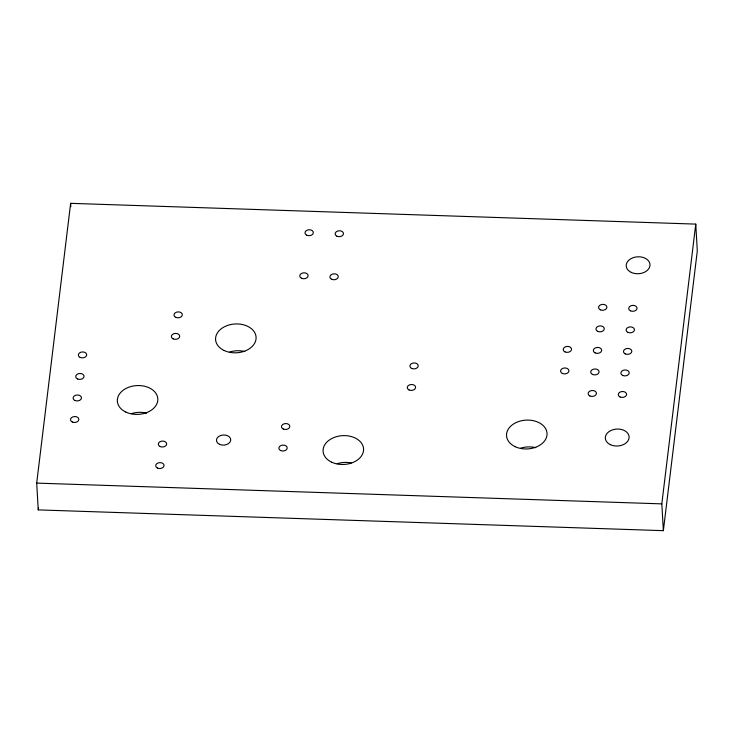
<?xml version="1.0" encoding="UTF-8"?>
<svg xmlns="http://www.w3.org/2000/svg" width="734" height="734" viewBox="0 0 734 734"><rect width="100%" height="100%" fill="white"/><g stroke="black" fill="none" stroke-linecap="round" stroke-linejoin="round"><path stroke-width="1.1" d="M36.7 483.11L70.638 203.336L695.759 224.109L697.3 250.89L663.362 530.664L38.241 509.891L36.7 483.11L661.82 503.873L663.362 530.664M38.241 509.891L38.517 507.616M661.82 503.873L695.759 224.109M70.638 203.336L70.831 206.685M520.69 448.162A20.286 14.423 -3.3 0 1 535.811 447.685M229.733 352.017A20.286 14.423 -3.3 0 1 244.853 351.54M337.236 463.686A20.286 14.423 -3.3 0 1 351.219 462.952M131.469 413.609A20.286 14.423 -3.3 0 1 146.598 413.132M610.385 444.676A11.918 8.478 -3.3 0 0 629.075 437.923A11.918 8.478 -3.3 0 0 612.165 429.986A11.918 8.478 -3.3 0 0 610.385 444.676M631.277 272.406A11.918 8.478 -3.3 0 0 649.966 265.653A11.918 8.478 -3.3 0 0 633.057 257.726A11.918 8.478 -3.3 0 0 631.277 272.406M630.488 310.831A4.175 2.964 -3.3 0 0 637.029 308.464A4.175 2.964 -3.3 0 0 631.112 305.693A4.175 2.964 -3.3 0 0 630.488 310.831M173.16 338.879A4.175 2.964 -3.3 0 0 179.702 336.511A4.175 2.964 -3.3 0 0 173.784 333.741A4.175 2.964 -3.3 0 0 173.16 338.879M175.775 317.345A4.175 2.964 -3.3 0 0 182.316 314.978A4.175 2.964 -3.3 0 0 176.389 312.207A4.175 2.964 -3.3 0 0 175.775 317.345M306.784 235.219A4.175 2.964 -3.3 0 0 313.326 232.852A4.175 2.964 -3.3 0 0 307.408 230.072A4.175 2.964 -3.3 0 0 306.784 235.219M336.924 236.22A4.175 2.964 -3.3 0 0 343.466 233.852A4.175 2.964 -3.3 0 0 337.548 231.082A4.175 2.964 -3.3 0 0 336.924 236.22M72.29 422.004A4.175 2.964 -3.3 0 0 78.832 419.646A4.175 2.964 -3.3 0 0 72.914 416.866A4.175 2.964 -3.3 0 0 72.29 422.004M80.125 357.403A4.175 2.964 -3.3 0 0 86.667 355.045A4.175 2.964 -3.3 0 0 80.749 352.265A4.175 2.964 -3.3 0 0 80.125 357.403M77.51 378.937A4.175 2.964 -3.3 0 0 84.052 376.579A4.175 2.964 -3.3 0 0 78.134 373.799A4.175 2.964 -3.3 0 0 77.51 378.937M595.127 352.898A4.175 2.964 -3.3 0 0 601.669 350.531A4.175 2.964 -3.3 0 0 595.751 347.76A4.175 2.964 -3.3 0 0 595.127 352.898M625.267 353.898A4.175 2.964 -3.3 0 0 631.809 351.531A4.175 2.964 -3.3 0 0 625.891 348.76A4.175 2.964 -3.3 0 0 625.267 353.898M592.512 374.432A4.175 2.964 -3.3 0 0 599.054 372.065A4.175 2.964 -3.3 0 0 593.136 369.294A4.175 2.964 -3.3 0 0 592.512 374.432M600.348 309.831A4.175 2.964 -3.3 0 0 606.89 307.463A4.175 2.964 -3.3 0 0 600.972 304.693A4.175 2.964 -3.3 0 0 600.348 309.831M219.494 444.336A7.156 5.083 -3.3 0 0 230.715 440.281A7.156 5.083 -3.3 0 0 220.567 435.528A7.156 5.083 -3.3 0 0 219.494 444.336M74.905 400.47A4.175 2.964 -3.3 0 0 81.446 398.112A4.175 2.964 -3.3 0 0 75.519 395.332A4.175 2.964 -3.3 0 0 74.905 400.47M157.489 468.081A4.175 2.964 -3.3 0 0 164.031 465.714A4.175 2.964 -3.3 0 0 158.113 462.943A4.175 2.964 -3.3 0 0 157.489 468.081M331.695 279.287A4.175 2.964 -3.3 0 0 338.236 276.92A4.175 2.964 -3.3 0 0 332.318 274.14A4.175 2.964 -3.3 0 0 331.695 279.287M622.652 375.432A4.175 2.964 -3.3 0 0 629.194 373.065A4.175 2.964 -3.3 0 0 623.276 370.294A4.175 2.964 -3.3 0 0 622.652 375.432M562.372 373.432A4.175 2.964 -3.3 0 0 568.914 371.065A4.175 2.964 -3.3 0 0 562.996 368.284A4.175 2.964 -3.3 0 0 562.372 373.432M564.987 351.898A4.175 2.964 -3.3 0 0 571.529 349.531A4.175 2.964 -3.3 0 0 565.611 346.751A4.175 2.964 -3.3 0 0 564.987 351.898M589.897 395.965A4.175 2.964 -3.3 0 0 596.439 393.598A4.175 2.964 -3.3 0 0 590.521 390.827A4.175 2.964 -3.3 0 0 589.897 395.965M620.037 396.966A4.175 2.964 -3.3 0 0 626.579 394.598A4.175 2.964 -3.3 0 0 620.661 391.828A4.175 2.964 -3.3 0 0 620.037 396.966M597.742 331.364A4.175 2.964 -3.3 0 0 604.275 328.997A4.175 2.964 -3.3 0 0 598.357 326.226A4.175 2.964 -3.3 0 0 597.742 331.364M627.882 332.364A4.175 2.964 -3.3 0 0 634.424 329.997A4.175 2.964 -3.3 0 0 628.506 327.226A4.175 2.964 -3.3 0 0 627.882 332.364M409.058 389.956A4.175 2.964 -3.3 0 0 415.6 387.589A4.175 2.964 -3.3 0 0 409.682 384.818A4.175 2.964 -3.3 0 0 409.058 389.956M411.673 368.422A4.175 2.964 -3.3 0 0 418.215 366.055A4.175 2.964 -3.3 0 0 412.297 363.284A4.175 2.964 -3.3 0 0 411.673 368.422M301.555 278.278A4.175 2.964 -3.3 0 0 308.096 275.92A4.175 2.964 -3.3 0 0 302.179 273.14A4.175 2.964 -3.3 0 0 301.555 278.278M280.663 450.548A4.175 2.964 -3.3 0 0 287.205 448.19A4.175 2.964 -3.3 0 0 281.287 445.41A4.175 2.964 -3.3 0 0 280.663 450.548M283.269 429.014A4.175 2.964 -3.3 0 0 289.811 426.656A4.175 2.964 -3.3 0 0 283.893 423.876A4.175 2.964 -3.3 0 0 283.269 429.014M160.095 446.547A4.175 2.964 -3.3 0 0 166.636 444.18A4.175 2.964 -3.3 0 0 160.718 441.409A4.175 2.964 -3.3 0 0 160.095 446.547M515.167 446.685A20.286 14.423 -3.3 0 0 546.977 435.198A20.286 14.423 -3.3 0 0 518.204 421.692A20.286 14.423 -3.3 0 0 515.167 446.685M224.209 350.54A20.286 14.423 -3.3 0 0 256.028 339.053A20.286 14.423 -3.3 0 0 227.246 325.547A20.286 14.423 -3.3 0 0 224.209 350.54M331.713 462.209A20.286 14.423 -3.3 0 0 363.523 450.722A20.286 14.423 -3.3 0 0 334.75 437.216A20.286 14.423 -3.3 0 0 331.713 462.209M125.954 412.132A20.286 14.423 -3.3 0 0 157.764 400.645A20.286 14.423 -3.3 0 0 128.991 387.148A20.286 14.423 -3.3 0 0 125.954 412.132"/></g></svg>
